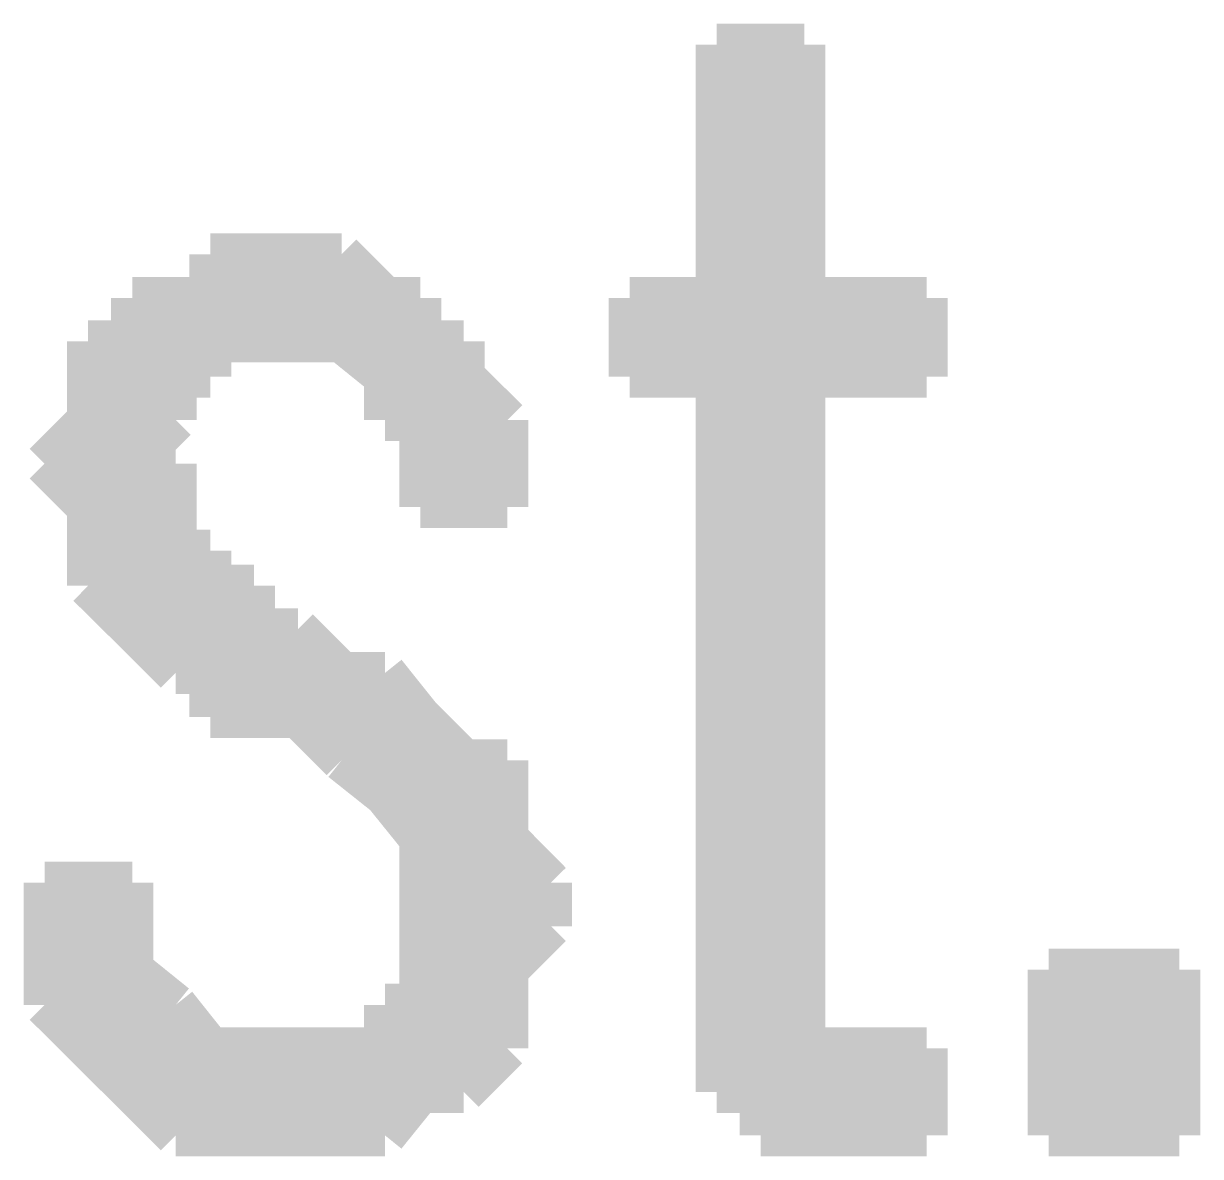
# Model space of a CAD drawing. Header units: millimetres. Extents: x 5 to 350, y 3 to 213.
# Drawn here: x 221.273 to 223.65, y 187.83 to 190.119 of the extents above; entities that cross this region are included whole.
import ezdxf

# ---------------------------------------------------------------- set-up
doc = ezdxf.new("R2010")
doc.units = ezdxf.units.MM
doc.layers.add('H', color=251, linetype='Continuous')
doc.layers.add('P', color=255, linetype='Continuous')

msp = doc.modelspace()

# ---------------------------------------------------------------- hatches: boundary and pattern name
at = {"layer": 'H', "linetype": 'Continuous'}
for points in [[(222.673, 187.96), (222.673, 189.406), (222.497, 189.406), (222.497, 189.565), (222.673, 189.565), (222.673, 190.077), (222.85, 190.077), (222.85, 189.565), (223.097, 189.565), (223.097, 189.406), (222.85, 189.406), (222.85, 188.048), (222.92, 188.048), (222.673, 187.96)], [(222.074, 189.142), (222.074, 189.318), (222.003, 189.318), (222.003, 189.406), (221.915, 189.477), (221.492, 189.477), (221.492, 189.565), (221.65, 189.565), (221.65, 189.653), (221.915, 189.653), (222.003, 189.565), (222.074, 189.565), (222.074, 189.477), (222.162, 189.477), (222.162, 189.406), (222.25, 189.318), (222.25, 189.142), (222.074, 189.142)], [(222.162, 187.96), (221.827, 188.048), (222.003, 188.048), (222.003, 188.136), (222.074, 188.136), (222.074, 188.472), (221.827, 188.718), (221.65, 188.718), (221.65, 188.807), (221.58, 188.807), (221.403, 188.983), (221.403, 189.142), (221.315, 189.23), (221.403, 189.318), (221.403, 189.477), (221.65, 189.477), (221.65, 189.406), (221.58, 189.406), (221.58, 189.318), (221.492, 189.23), (221.58, 189.23), (221.58, 189.054), (221.65, 189.054), (221.65, 188.983), (221.738, 188.983), (221.738, 188.895), (221.827, 188.895), (221.915, 188.807), (222.003, 188.807), (222.162, 188.63), (222.25, 188.63), (222.25, 188.472), (222.338, 188.383), (222.338, 188.295), (222.25, 188.207), (222.25, 188.048), (222.162, 187.96)], [(221.58, 187.872), (221.315, 188.136), (221.315, 188.383), (221.492, 188.383), (221.492, 188.207), (221.65, 188.048), (221.827, 188.048), (222.162, 187.96), (222.074, 187.96), (222.003, 187.872), (221.58, 187.872)], [(223.344, 187.872), (223.344, 188.207), (223.608, 188.207), (223.608, 187.872), (223.344, 187.872)], [(222.762, 187.872), (222.762, 187.96), (222.673, 187.96), (222.92, 188.048), (223.097, 188.048), (223.097, 187.872), (222.762, 187.872)]]:
    msp.add_hatch(color=256, dxfattribs=at).paths.add_polyline_path(points)

# ---------------------------------------------------------------- linework, layer by layer
at = {"layer": 'P', "const_width": 0.085}
for points in [[(222.85, 190.077), (222.673, 190.077)], [(222.673, 190.077), (222.673, 189.565)], [(222.85, 189.565), (222.85, 190.077)], [(221.738, 189.653), (221.65, 189.653)], [(221.65, 189.653), (221.65, 189.565)], [(221.827, 189.653), (221.738, 189.653)], [(221.915, 189.653), (221.827, 189.653)], [(222.003, 189.565), (221.915, 189.653)], [(221.58, 189.565), (221.492, 189.565)], [(221.492, 189.565), (221.492, 189.477)], [(221.65, 189.565), (221.58, 189.565)], [(222.074, 189.565), (222.003, 189.565)], [(222.074, 189.477), (222.074, 189.565)], [(222.673, 189.565), (222.497, 189.565)], [(222.497, 189.565), (222.497, 189.406)], [(223.097, 189.565), (222.85, 189.565)], [(223.097, 189.406), (223.097, 189.565)], [(221.492, 189.477), (221.403, 189.477)], [(221.403, 189.477), (221.403, 189.406)], [(221.827, 189.477), (221.492, 189.477)], [(221.492, 189.477), (221.827, 189.477)], [(221.65, 189.406), (221.65, 189.477)], [(221.65, 189.477), (221.738, 189.477)], [(221.738, 189.477), (221.827, 189.477)], [(221.827, 189.477), (221.915, 189.477)], [(221.915, 189.477), (222.003, 189.406)], [(222.162, 189.477), (222.074, 189.477)], [(222.162, 189.406), (222.162, 189.477)], [(221.403, 189.406), (221.403, 189.318)], [(221.58, 189.318), (221.58, 189.406)], [(221.58, 189.406), (221.65, 189.406)], [(222.003, 189.406), (222.003, 189.318)], [(222.25, 189.318), (222.162, 189.406)], [(222.497, 189.406), (222.673, 189.406)], [(222.673, 189.406), (222.673, 188.295)], [(222.85, 188.295), (222.85, 189.406)], [(222.85, 189.406), (223.097, 189.406)], [(221.403, 189.318), (221.315, 189.23)], [(221.492, 189.23), (221.58, 189.318)], [(222.003, 189.318), (222.074, 189.318)], [(222.074, 189.318), (222.074, 189.23)], [(222.25, 189.23), (222.25, 189.318)], [(221.315, 189.23), (221.403, 189.142)], [(221.58, 189.23), (221.492, 189.23)], [(221.58, 189.142), (221.58, 189.23)], [(222.074, 189.23), (222.074, 189.142)], [(222.25, 189.142), (222.25, 189.23)], [(221.403, 189.142), (221.403, 189.054)], [(221.58, 189.054), (221.58, 189.142)], [(222.074, 189.142), (222.25, 189.142)], [(221.403, 189.054), (221.403, 188.983)], [(221.65, 189.054), (221.58, 189.054)], [(221.65, 188.983), (221.65, 189.054)], [(221.403, 188.983), (221.492, 188.895)], [(221.738, 188.983), (221.65, 188.983)], [(221.738, 188.895), (221.738, 188.983)], [(221.492, 188.895), (221.58, 188.807)], [(221.827, 188.895), (221.738, 188.895)], [(221.915, 188.807), (221.827, 188.895)], [(221.58, 188.807), (221.65, 188.807)], [(221.65, 188.807), (221.65, 188.718)], [(222.003, 188.807), (221.915, 188.807)], [(222.074, 188.718), (222.003, 188.807)], [(221.65, 188.718), (221.738, 188.718)], [(221.738, 188.718), (221.827, 188.718)], [(221.827, 188.718), (221.915, 188.63)], [(222.162, 188.63), (222.074, 188.718)], [(221.915, 188.63), (222.003, 188.56)], [(222.25, 188.63), (222.162, 188.63)], [(222.25, 188.56), (222.25, 188.63)], [(222.003, 188.56), (222.074, 188.472)], [(222.25, 188.472), (222.25, 188.56)], [(222.074, 188.472), (222.074, 188.383)], [(222.338, 188.383), (222.25, 188.472)], [(221.492, 188.383), (221.315, 188.383)], [(221.315, 188.383), (221.315, 188.295)], [(221.492, 188.295), (221.492, 188.383)], [(222.074, 188.383), (222.074, 188.295)], [(222.338, 188.295), (222.338, 188.383)], [(221.315, 188.295), (221.315, 188.207)], [(221.492, 188.207), (221.492, 188.295)], [(222.074, 188.295), (222.074, 188.207)], [(222.25, 188.207), (222.338, 188.295)], [(222.673, 188.295), (222.673, 188.207)], [(222.85, 188.207), (222.85, 188.295)], [(221.315, 188.207), (221.315, 188.136)], [(221.58, 188.136), (221.492, 188.207)], [(222.074, 188.207), (222.074, 188.136)], [(222.25, 188.136), (222.25, 188.207)], [(222.673, 188.207), (222.673, 188.136)], [(222.85, 188.136), (222.85, 188.207)], [(223.344, 187.872), (223.344, 188.207)], [(223.344, 188.207), (223.608, 188.207)], [(223.608, 188.207), (223.608, 187.872)], [(221.315, 188.136), (221.403, 188.048)], [(221.65, 188.048), (221.58, 188.136)], [(222.074, 188.136), (222.003, 188.136)], [(222.003, 188.136), (222.003, 188.048)], [(222.25, 188.048), (222.25, 188.136)], [(222.673, 188.136), (222.673, 188.048)], [(222.85, 188.048), (222.85, 188.136)], [(221.403, 188.048), (221.492, 187.96)], [(221.738, 188.048), (221.65, 188.048)], [(221.827, 188.048), (221.738, 188.048)], [(222.162, 187.96), (221.827, 188.048)], [(221.915, 188.048), (221.827, 188.048)], [(221.827, 188.048), (222.162, 187.96)], [(222.003, 188.048), (221.915, 188.048)], [(222.162, 187.96), (222.25, 188.048)], [(222.92, 188.048), (222.673, 187.96)], [(222.673, 188.048), (222.673, 187.96)], [(222.673, 187.96), (222.92, 188.048)], [(222.92, 188.048), (222.85, 188.048)], [(223.008, 188.048), (222.92, 188.048)], [(223.097, 188.048), (223.008, 188.048)], [(223.097, 187.872), (223.097, 188.048)], [(221.492, 187.96), (221.58, 187.872)], [(222.003, 187.872), (222.074, 187.96)], [(222.074, 187.96), (222.162, 187.96)], [(222.673, 187.96), (222.762, 187.96)], [(222.762, 187.96), (222.762, 187.872)], [(221.58, 187.872), (221.65, 187.872)], [(221.65, 187.872), (221.738, 187.872)], [(221.738, 187.872), (221.827, 187.872)], [(221.827, 187.872), (221.915, 187.872)], [(221.915, 187.872), (222.003, 187.872)], [(222.762, 187.872), (222.85, 187.872)], [(222.85, 187.872), (222.92, 187.872)], [(222.92, 187.872), (223.008, 187.872)], [(223.008, 187.872), (223.097, 187.872)], [(223.608, 187.872), (223.344, 187.872)], [(223.344, 187.872), (223.344, 187.872)]]:
    msp.add_lwpolyline(points, dxfattribs=at)

doc.saveas('drawing.dxf')
